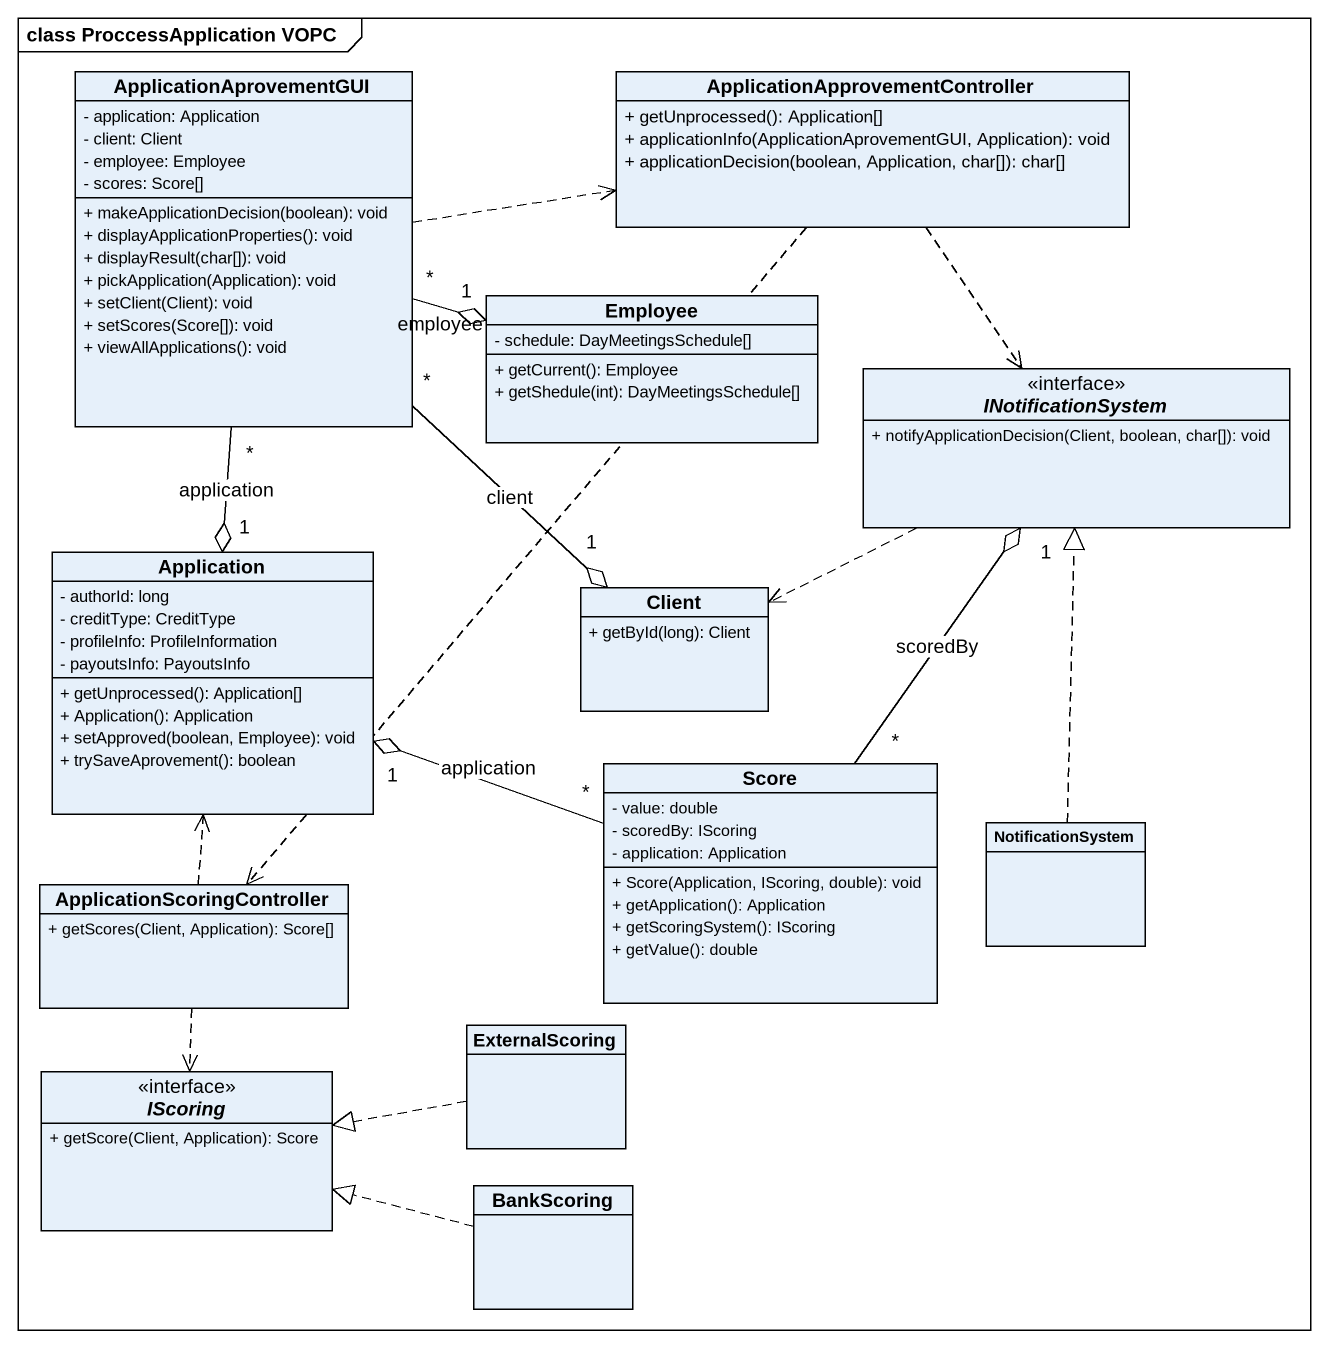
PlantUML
@startuml
mainframe class ProccessApplication VOPC
hide circle
hide empty members
skinparam classAttributeIconSize 0
class ApplicationAprovementGUI {
  - application: Application
  - client: Client
  - employee: Employee
  - scores: Score[]
  + makeApplicationDecision(boolean): void
  + displayApplicationProperties(): void
  + displayResult(char[]): void
  + pickApplication(Application): void
  + setClient(Client): void
  + setScores(Score[]): void
  + viewAllApplications(): void
}
class "ApplicationApprovementController" as ApplicationApprovementContro {
  + getUnprocessed(): Application[]
  + applicationInfo(ApplicationAprovementGUI, Application): void
  + applicationDecision(boolean, Application, char[]): char[]
}
class Employee {
  - schedule: DayMeetingsSchedule[]
  + getCurrent(): Employee
  + getShedule(int): DayMeetingsSchedule[]
}
interface INotificationSystem {
  + notifyApplicationDecision(Client, boolean, char[]): void
}
class Application {
  - authorId: long
  - creditType: CreditType
  - profileInfo: ProfileInformation
  - payoutsInfo: PayoutsInfo
  + getUnprocessed(): Application[]
  + Application(): Application
  + setApproved(boolean, Employee): void
  + trySaveAprovement(): boolean
}
class Client {
  + getById(long): Client
}
class Score {
  - value: double
  - scoredBy: IScoring
  - application: Application
  + Score(Application, IScoring, double): void
  + getApplication(): Application
  + getScoringSystem(): IScoring
  + getValue(): double
}
class NotificationSystem
class ApplicationScoringController {
  + getScores(Client, Application): Score[]
}
interface IScoring {
  + getScore(Client, Application): Score
}
class ExternalScoring
class BankScoring
ApplicationAprovementGUI .right.> ApplicationApprovementContro
ApplicationAprovementGUI "*" -right-o "1" Employee : employee
ApplicationAprovementGUI "*" --o "1" Application : application
ApplicationAprovementGUI "*" --o "1" Client : client
ApplicationApprovementContro ..> INotificationSystem
ApplicationApprovementContro ..> ApplicationScoringController
INotificationSystem .left.> Client
Score "*" -up-o "1" INotificationSystem : scoredBy
Score "*" -left-o "1" Application : application
NotificationSystem .up.|> INotificationSystem
ApplicationScoringController .up.> Application
ApplicationScoringController ..> IScoring
ExternalScoring .left.|> IScoring
BankScoring .left.|> IScoring
@enduml
